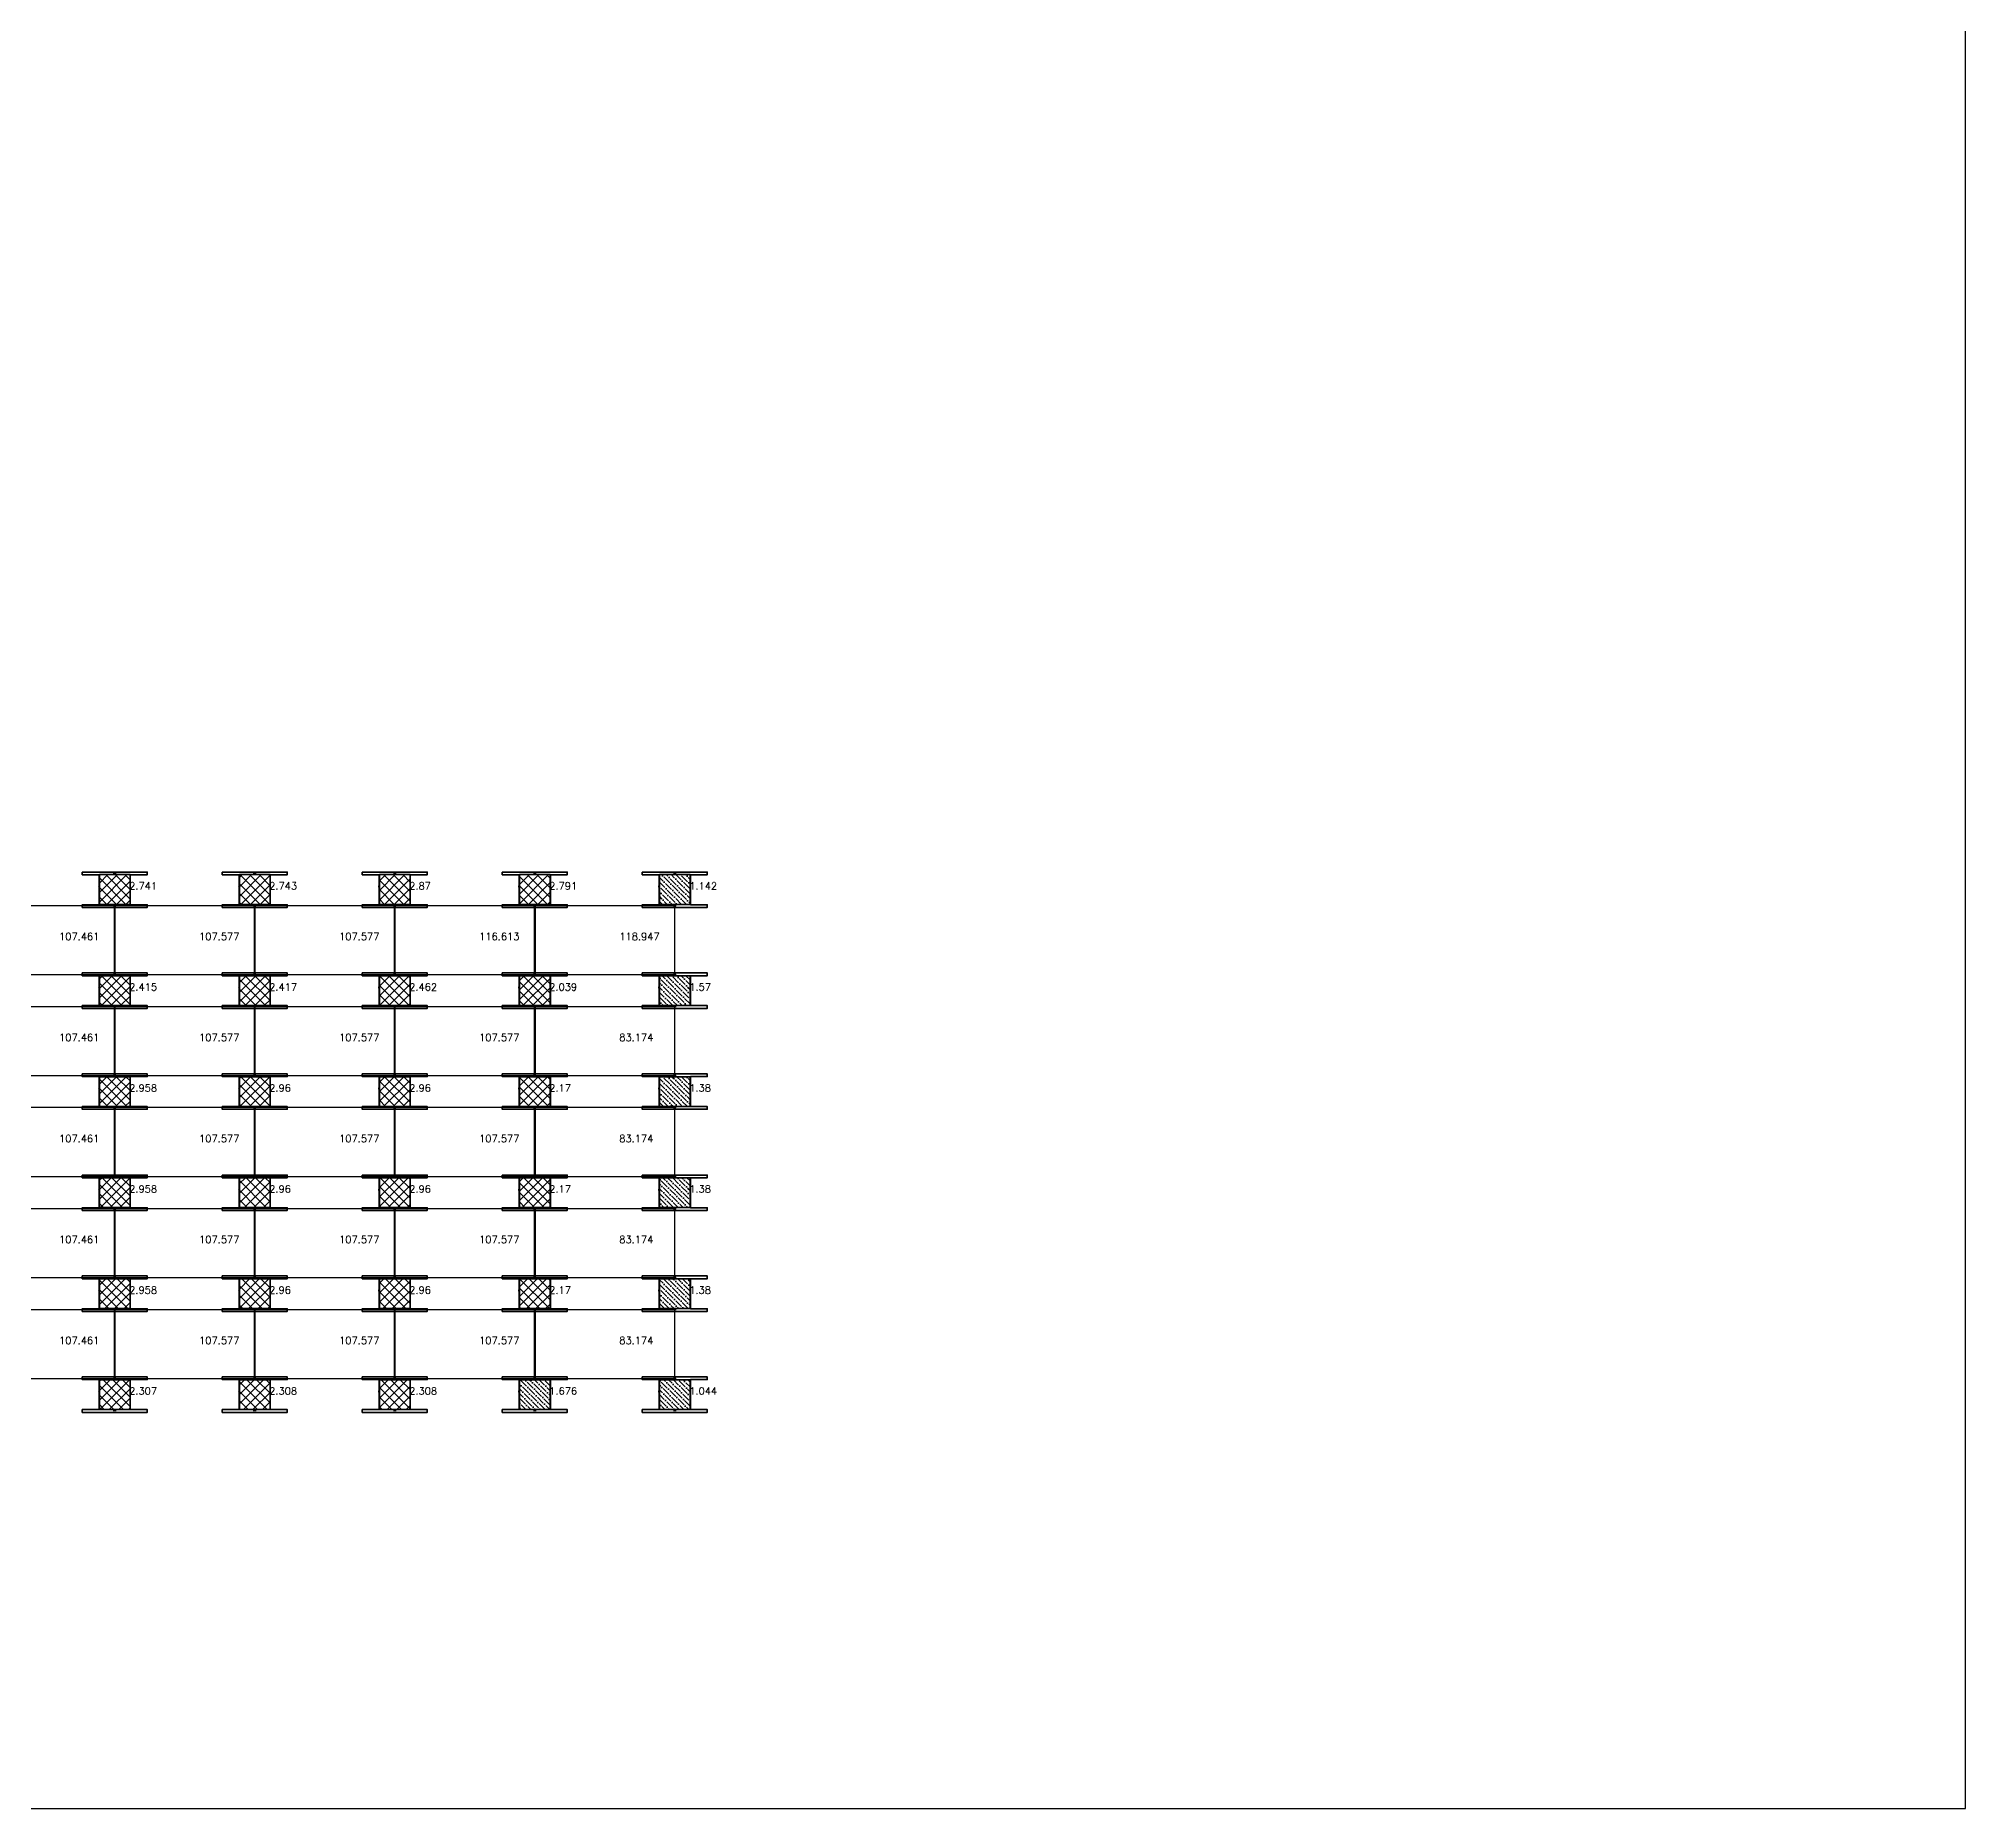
# Model space of a CAD drawing. Header units: inches. Extents: x 4487 to 8387, y 819 to 2897.
# Drawn here: x 7321 to 8387, y 819 to 1799 of the extents above; entities that cross this region are included whole.
import ezdxf

# ---------------------------------------------------------------- set-up
doc = ezdxf.new("R2010")
doc.units = ezdxf.units.IN
doc.header["$LTSCALE"] = 50
doc.header["$MEASUREMENT"] = 0
for name, color, linetype, lineweight in [('E-PANELS', 140, 'Continuous', 30), ('E3-ECOFEET', 254, 'Continuous', 35), ('HATCH 2', 140, 'Continuous', 35), ('HATCH 3', 30, 'Continuous', 35)]:
    doc.layers.add(name, color=color, linetype=linetype, lineweight=lineweight)
doc.layers.add('EF3 TEXT', color=7, linetype='Continuous', plot=False)
doc.layers.add('IFI PERIMETER', color=231, linetype='FENCE')
doc.styles.add('mytext', font='romans.shx')
doc.styles.get("Standard").update_dxf_attribs({"font": 'arial.ttf'})
doc.linetypes.add('FENCE', pattern='A,0.5,-0.1,["X",Standard,S=0.1,R=0,X=-0.035,Y=-0.05],-0.1', length=0.7)

# ---------------------------------------------------------------- blocks, each defined once
blk = doc.blocks.new('EF3_HATCH_3')
at = {"layer": 'HATCH 3'}
h = blk.add_hatch(dxfattribs=at)
h.set_pattern_fill('ANSI37', color=256, scale=30)
h.set_pattern_definition([(45, (-119.168, -90.9187), (-2.65165, 2.65165), []), (135, (-119.168, -90.9187), (-2.65165, -2.65165), [])])
h.paths.add_polyline_path([(-8.5, -8.25), (8.5, -8.25), (8.5, 8.25), (-8.5, 8.25)])
blk.add_lwpolyline([(-8.5, -8.25), (8.5, -8.25), (8.5, 8.25), (-8.5, 8.25)], close=True, dxfattribs=at)
blk = doc.blocks.new('EF3_HATCH_2')
at = {"layer": 'HATCH 2'}
h = blk.add_hatch(dxfattribs=at)
h.set_pattern_fill('ANSI36', color=256, scale=15, angle=90)
h.set_pattern_definition([(135, (-119.168, -90.9187), (-3.64602, 0.994369), [4.6875, -0.9375, 0, -0.9375])])
h.paths.add_polyline_path([(-8.5, -8.25), (8.5, -8.25), (8.5, 8.25), (-8.5, 8.25)])
blk.add_lwpolyline([(-8.5, -8.25), (8.5, -8.25), (8.5, 8.25), (-8.5, 8.25)], close=True, dxfattribs=at)
blk = doc.blocks.new('JA 320W 10DEG')
at = {"layer": 'E-PANELS'}
blk.add_lwpolyline([(0, 0), (77.01, 0), (77.01, -38.44), (0, -38.44)], close=True, dxfattribs=at)
blk = doc.blocks.new('*U1')
at = {"layer": 'E3-ECOFEET', "color": 5}
for points in [[(0, 0), (0, -1.5), (9.4, -1.5), (9.4, -18.1), (0, -18.1), (0, -19.6), (36, -19.6), (36, -18.1), (26.6, -18.1), (26.6, -1.5), (36, -1.5), (36, 0), (0, 0)], [(8.8, -8.1), (8.9, -8.1)]]:
    blk.add_lwpolyline(points, dxfattribs=at)
at = {"layer": 'E3-ECOFEET'}
for points in [[(17.2, -1), (17.7, -1), (17.7, -0.5)], [(18.2, -0.5), (18.2, -1), (18.7, -1)], [(17.2, -18.5), (17.7, -18.5), (17.7, -19)], [(18.2, -19), (18.2, -18.5), (18.7, -18.5)]]:
    blk.add_lwpolyline(points, dxfattribs=at)

msp = doc.modelspace()

# ---------------------------------------------------------------- linework, layer by layer
at = {"layer": 'IFI PERIMETER'}
msp.add_lwpolyline([(8387.3, 2779.4), (4487.1, 2779.4), (4487.1, 819.1), (8387.3, 819.1)], close=True, dxfattribs=at)

# ---------------------------------------------------------------- block references
at = {"layer": 'E-PANELS'}
for p in [(7285.6, 1319.2), (7363.1, 1319.2), (7440.6, 1319.2), (7518.1, 1319.2), (7595.7, 1319.2), (7285.6, 1263.3), (7363.1, 1263.3), (7440.6, 1263.3), (7518.1, 1263.3), (7595.7, 1263.3), (7285.6, 1207.4), (7363.1, 1207.4), (7440.6, 1207.4), (7518.1, 1207.4), (7595.7, 1207.4), (7285.6, 1151.4), (7363.1, 1151.4), (7440.6, 1151.4), (7518.1, 1151.4), (7595.7, 1151.4), (7285.6, 1095.5), (7363.1, 1095.5), (7440.6, 1095.5), (7518.1, 1095.5), (7595.7, 1095.5)]:
    msp.add_blockref('JA 320W 10DEG', p, dxfattribs=at)
at = {"layer": 'E3-ECOFEET'}
for p in [(7344.9, 1337.7), (7422.4, 1337.7), (7499.9, 1337.7), (7577.4, 1337.7), (7654.9, 1337.7), (7344.9, 1281.8), (7422.4, 1281.8), (7499.9, 1281.8), (7577.4, 1281.8), (7654.9, 1281.8), (7344.9, 1225.9), (7422.4, 1225.9), (7499.9, 1225.9), (7577.4, 1225.9), (7654.9, 1225.9), (7344.9, 1169.9), (7422.4, 1169.9), (7499.9, 1169.9), (7577.4, 1169.9), (7654.9, 1169.9), (7344.9, 1114), (7422.4, 1114), (7499.9, 1114), (7577.4, 1114), (7654.9, 1114), (7344.9, 1058.1), (7422.4, 1058.1), (7499.9, 1058.1), (7577.4, 1058.1), (7654.9, 1058.1)]:
    msp.add_blockref('*U1', p, dxfattribs=at)
at = {"layer": 'HATCH 2'}
for p in [(7672.9, 1328), (7672.9, 1272), (7672.9, 1216.1), (7672.9, 1160.2), (7672.9, 1104.2), (7595.4, 1048.3), (7672.9, 1048.3)]:
    msp.add_blockref('EF3_HATCH_2', p, dxfattribs=at)
at = {"layer": 'HATCH 3'}
for p in [(7362.9, 1328), (7440.4, 1328), (7517.9, 1328), (7595.4, 1328), (7362.9, 1272), (7440.4, 1272), (7517.9, 1272), (7595.4, 1272), (7362.9, 1216.1), (7440.4, 1216.1), (7517.9, 1216.1), (7595.4, 1216.1), (7362.9, 1160.2), (7440.4, 1160.2), (7517.9, 1160.2), (7595.4, 1160.2), (7362.9, 1104.2), (7440.4, 1104.2), (7517.9, 1104.2), (7595.4, 1104.2), (7362.9, 1048.3), (7440.4, 1048.3), (7517.9, 1048.3)]:
    msp.add_blockref('EF3_HATCH_3', p, dxfattribs=at)

# ---------------------------------------------------------------- texts
at = {"layer": 'EF3 TEXT', "style": 'mytext'}
for s, p in [('2.741', (7370.9, 1328)), ('2.743', (7448.4, 1328)), ('2.87', (7525.9, 1328)), ('2.791', (7603.4, 1328)), ('1.142', (7680.9, 1328)), ('107.461', (7332.1, 1300)), ('107.577', (7409.6, 1300)), ('107.577', (7487.1, 1300)), ('116.613', (7564.6, 1300)), ('118.947', (7642.2, 1300)), ('2.415', (7370.9, 1272)), ('2.417', (7448.4, 1272)), ('2.462', (7525.9, 1272)), ('2.039', (7603.4, 1272)), ('1.57', (7680.9, 1272)), ('107.461', (7332.1, 1244.1)), ('107.577', (7409.6, 1244.1)), ('107.577', (7487.1, 1244.1)), ('107.577', (7564.6, 1244.1)), ('83.174', (7642.2, 1244.1)), ('2.958', (7370.9, 1216.1)), ('2.96', (7448.4, 1216.1)), ('2.96', (7525.9, 1216.1)), ('2.17', (7603.4, 1216.1)), ('1.38', (7680.9, 1216.1)), ('107.461', (7332.1, 1188.1)), ('107.577', (7409.6, 1188.1)), ('107.577', (7487.1, 1188.1)), ('107.577', (7564.6, 1188.1)), ('83.174', (7642.2, 1188.1)), ('2.958', (7370.9, 1160.2)), ('2.96', (7448.4, 1160.2)), ('2.96', (7525.9, 1160.2)), ('2.17', (7603.4, 1160.2)), ('1.38', (7680.9, 1160.2)), ('107.461', (7332.1, 1132.2)), ('107.577', (7409.6, 1132.2)), ('107.577', (7487.1, 1132.2)), ('107.577', (7564.6, 1132.2)), ('83.174', (7642.2, 1132.2)), ('2.958', (7370.9, 1104.2)), ('2.96', (7448.4, 1104.2)), ('2.96', (7525.9, 1104.2)), ('2.17', (7603.4, 1104.2)), ('1.38', (7680.9, 1104.2)), ('107.461', (7332.1, 1076.3)), ('107.577', (7409.6, 1076.3)), ('107.577', (7487.1, 1076.3)), ('107.577', (7564.6, 1076.3)), ('83.174', (7642.2, 1076.3)), ('2.307', (7370.9, 1048.3)), ('2.308', (7448.4, 1048.3)), ('2.308', (7525.9, 1048.3)), ('1.676', (7603.4, 1048.3)), ('1.044', (7680.9, 1048.3))]:
    msp.add_text(s, height=4, dxfattribs=at).set_placement(p)

doc.saveas('drawing.dxf')
